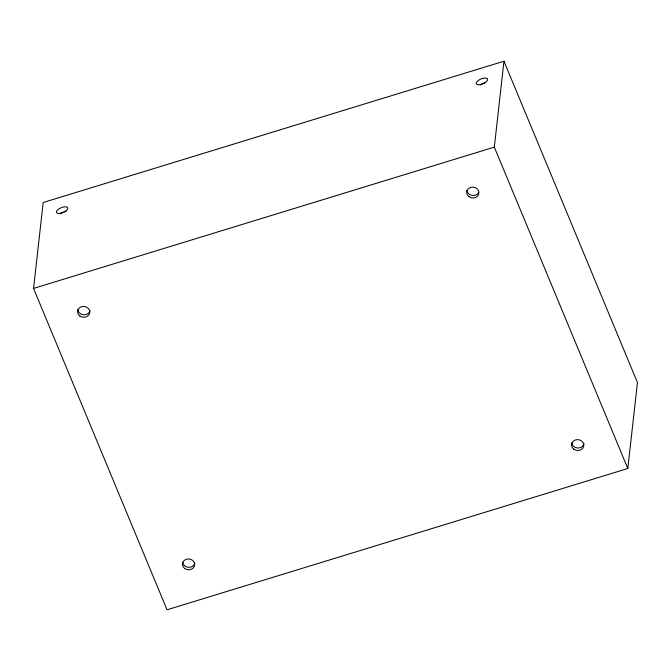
<?xml version="1.0" encoding="UTF-8"?>
<svg xmlns="http://www.w3.org/2000/svg" width="671" height="671" viewBox="0 0 671 671"><rect width="100%" height="100%" fill="white"/><g stroke="black" fill="none" stroke-linecap="round" stroke-linejoin="round"><path stroke-width="1.01" d="M33.55 288.429L43.187 202.508L503.963 61.204L637.45 382.571L627.813 468.492L167.037 609.796L33.55 288.429L494.326 147.125L503.963 61.204M484.756 82.961L483.548 83.33A6.156 2.567 -22.6 0 0 480.218 85.041M494.326 147.125L627.813 468.492M90.031 310.396A6.156 5.452 6.4 0 1 83.749 314.791A6.156 5.452 6.4 0 1 77.853 309.717M194.917 562.902A6.156 5.452 6.4 0 1 188.635 567.297A6.156 5.452 6.4 0 1 182.738 562.214M478.666 192.426A6.156 5.452 6.4 0 1 472.057 195.378A6.156 5.452 6.4 0 1 466.957 190.388M584.013 443.581A6.156 5.452 6.4 0 1 577.731 447.976A6.156 5.452 6.4 0 1 571.835 442.894M60.398 213.789A6.156 2.567 -22.6 0 1 66.102 211.466M482.843 78.373L481.644 78.742A6.156 2.567 -22.6 0 0 476.871 84.387A6.156 2.567 -22.6 0 0 486.643 81.392A6.156 2.567 -22.6 0 0 482.843 78.373M184.651 568.488A6.156 5.452 6.4 0 0 194.632 565.427A6.156 5.452 6.4 0 0 186.429 559.211A6.156 5.452 6.4 0 0 184.651 568.488M79.774 315.982A6.156 5.452 6.4 0 0 89.755 312.921A6.156 5.452 6.4 0 0 81.543 306.706A6.156 5.452 6.4 0 0 79.774 315.982M573.755 449.167A6.156 5.452 6.4 0 0 583.736 446.106A6.156 5.452 6.4 0 0 575.525 439.891A6.156 5.452 6.4 0 0 573.755 449.167M468.878 196.662A6.156 5.452 6.4 0 0 478.851 193.6A6.156 5.452 6.4 0 0 470.648 187.385A6.156 5.452 6.4 0 0 468.878 196.662M60.021 213.378A6.156 2.567 -22.6 0 0 67.805 207.809A6.156 2.567 -22.6 0 0 58.494 209.193A6.156 2.567 -22.6 0 0 60.021 213.378"/></g></svg>
